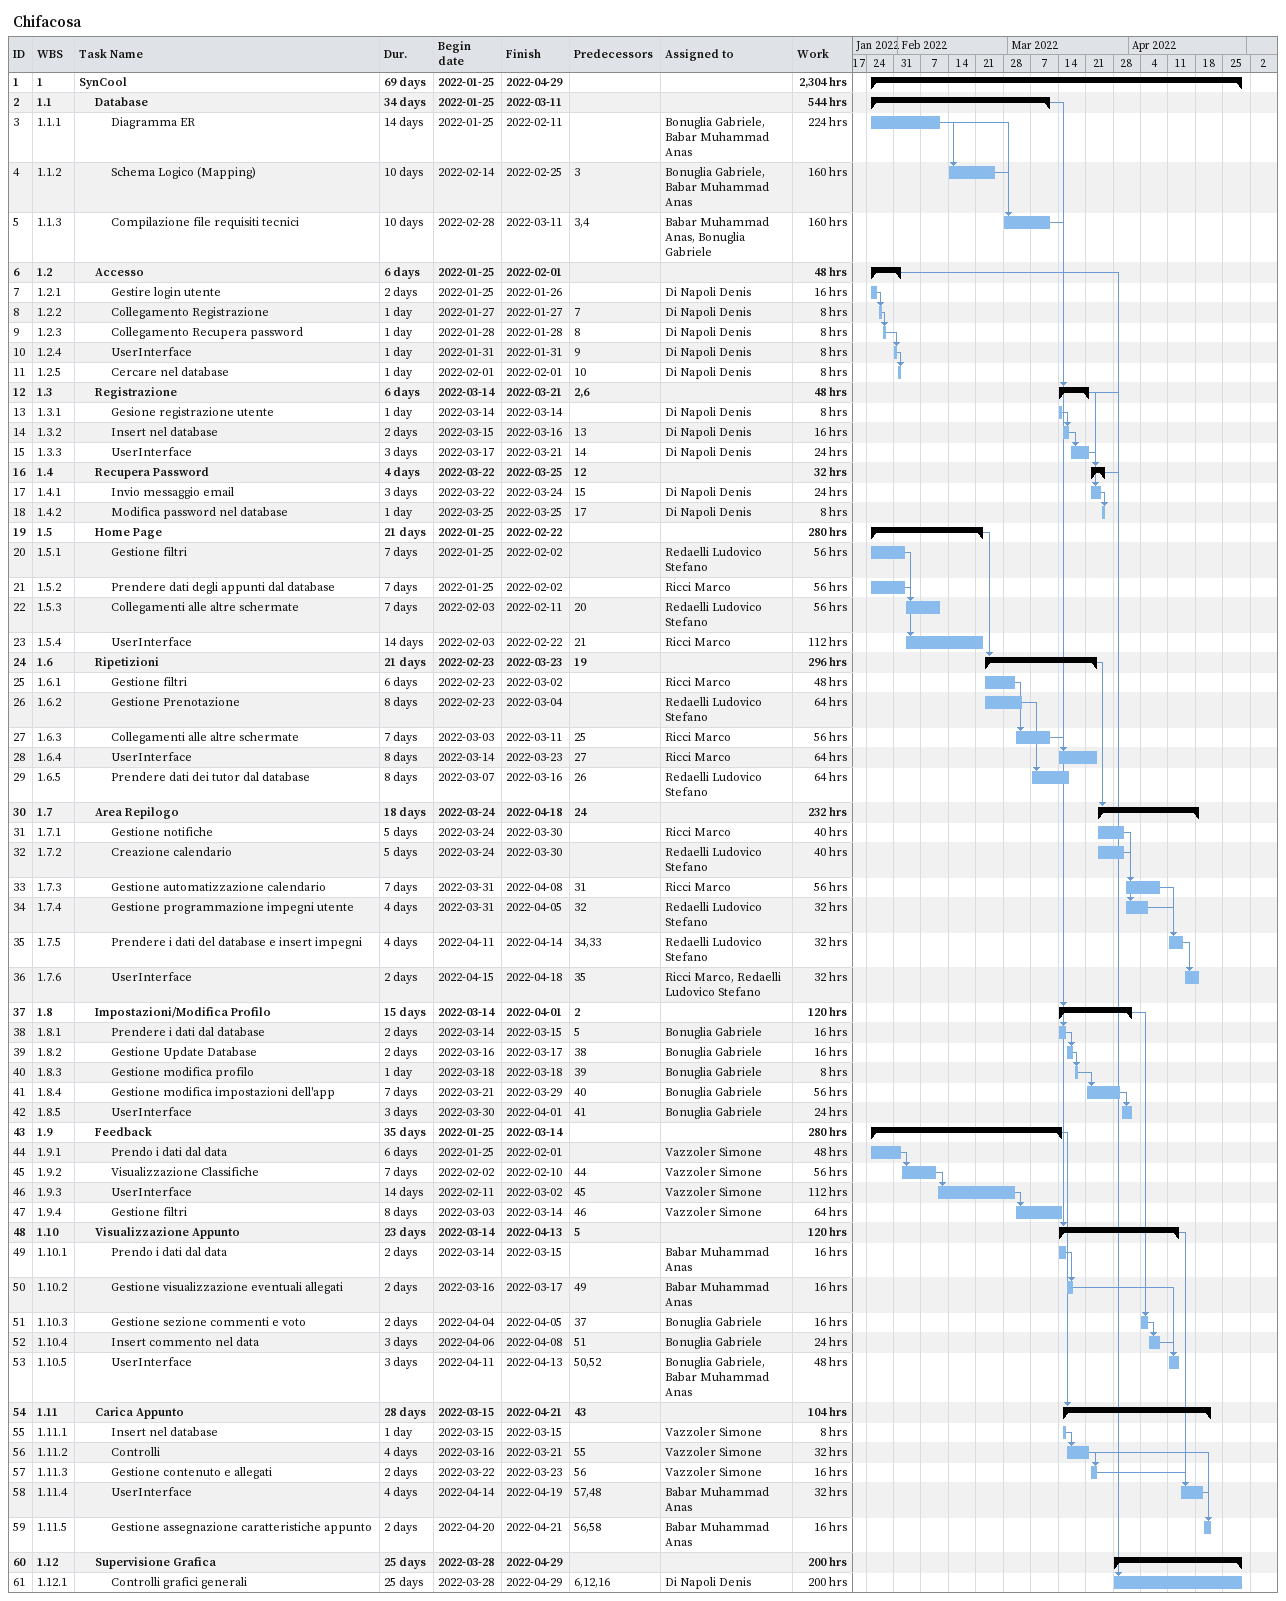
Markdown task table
Chifacosa

| ID | WBS | Task | Duration | Start | Finish | Predecessors | Resources | Work (h) |
|---|---|---|---|---|---|---|---|---|
| 1 | 1 | **SynCool** | 69d | 2022-01-25 | 2022-04-29 |  |  | 2304 |
| 2 | 1.1 | **Database** | 34d | 2022-01-25 | 2022-03-11 |  |  | 544 |
| 3 | 1.1.1 | Diagramma ER | 14d | 2022-01-25 | 2022-02-11 |  | Bonuglia Gabriele, Babar Muhammad Anas | 224 |
| 4 | 1.1.2 | Schema Logico (Mapping) | 10d | 2022-02-14 | 2022-02-25 | 3 | Bonuglia Gabriele, Babar Muhammad Anas | 160 |
| 5 | 1.1.3 | Compilazione file requisiti tecnici | 10d | 2022-02-28 | 2022-03-11 | 3, 4 | Babar Muhammad Anas, Bonuglia Gabriele | 160 |
| 6 | 1.2 | **Accesso** | 6d | 2022-01-25 | 2022-02-01 |  |  | 48 |
| 7 | 1.2.1 | Gestire login utente | 2d | 2022-01-25 | 2022-01-26 |  | Di Napoli Denis | 16 |
| 8 | 1.2.2 | Collegamento Registrazione | 1d | 2022-01-27 | 2022-01-27 | 7 | Di Napoli Denis | 8 |
| 9 | 1.2.3 | Collegamento Recupera password | 1d | 2022-01-28 | 2022-01-28 | 8 | Di Napoli Denis | 8 |
| 10 | 1.2.4 | UserInterface | 1d | 2022-01-31 | 2022-01-31 | 9 | Di Napoli Denis | 8 |
| 11 | 1.2.5 | Cercare nel database | 1d | 2022-02-01 | 2022-02-01 | 10 | Di Napoli Denis | 8 |
| 12 | 1.3 | **Registrazione** | 6d | 2022-03-14 | 2022-03-21 | 2, 6 |  | 48 |
| 13 | 1.3.1 | Gesione registrazione utente | 1d | 2022-03-14 | 2022-03-14 |  | Di Napoli Denis | 8 |
| 14 | 1.3.2 | Insert nel database | 2d | 2022-03-15 | 2022-03-16 | 13 | Di Napoli Denis | 16 |
| 15 | 1.3.3 | UserInterface | 3d | 2022-03-17 | 2022-03-21 | 14 | Di Napoli Denis | 24 |
| 16 | 1.4 | **Recupera Password** | 4d | 2022-03-22 | 2022-03-25 | 12 |  | 32 |
| 17 | 1.4.1 | Invio messaggio email | 3d | 2022-03-22 | 2022-03-24 | 15 | Di Napoli Denis | 24 |
| 18 | 1.4.2 | Modifica password nel database | 1d | 2022-03-25 | 2022-03-25 | 17 | Di Napoli Denis | 8 |
| 19 | 1.5 | **Home Page** | 21d | 2022-01-25 | 2022-02-22 |  |  | 280 |
| 20 | 1.5.1 | Gestione filtri | 7d | 2022-01-25 | 2022-02-02 |  | Redaelli Ludovico Stefano | 56 |
| 21 | 1.5.2 | Prendere dati degli appunti dal database | 7d | 2022-01-25 | 2022-02-02 |  | Ricci Marco | 56 |
| 22 | 1.5.3 | Collegamenti alle altre schermate | 7d | 2022-02-03 | 2022-02-11 | 20 | Redaelli Ludovico Stefano | 56 |
| 23 | 1.5.4 | UserInterface | 14d | 2022-02-03 | 2022-02-22 | 21 | Ricci Marco | 112 |
| 24 | 1.6 | **Ripetizioni** | 21d | 2022-02-23 | 2022-03-23 | 19 |  | 296 |
| 25 | 1.6.1 | Gestione filtri | 6d | 2022-02-23 | 2022-03-02 |  | Ricci Marco | 48 |
| 26 | 1.6.2 | Gestione Prenotazione | 8d | 2022-02-23 | 2022-03-04 |  | Redaelli Ludovico Stefano | 64 |
| 27 | 1.6.3 | Collegamenti alle altre schermate | 7d | 2022-03-03 | 2022-03-11 | 25 | Ricci Marco | 56 |
| 28 | 1.6.4 | UserInterface | 8d | 2022-03-14 | 2022-03-23 | 27 | Ricci Marco | 64 |
| 29 | 1.6.5 | Prendere dati dei tutor dal database | 8d | 2022-03-07 | 2022-03-16 | 26 | Redaelli Ludovico Stefano | 64 |
| 30 | 1.7 | **Area Repilogo** | 18d | 2022-03-24 | 2022-04-18 | 24 |  | 232 |
| 31 | 1.7.1 | Gestione notifiche | 5d | 2022-03-24 | 2022-03-30 |  | Ricci Marco | 40 |
| 32 | 1.7.2 | Creazione calendario | 5d | 2022-03-24 | 2022-03-30 |  | Redaelli Ludovico Stefano | 40 |
| 33 | 1.7.3 | Gestione automatizzazione calendario | 7d | 2022-03-31 | 2022-04-08 | 31 | Ricci Marco | 56 |
| 34 | 1.7.4 | Gestione programmazione impegni utente | 4d | 2022-03-31 | 2022-04-05 | 32 | Redaelli Ludovico Stefano | 32 |
| 35 | 1.7.5 | Prendere i dati del database e insert impegni | 4d | 2022-04-11 | 2022-04-14 | 34, 33 | Redaelli Ludovico Stefano | 32 |
| 36 | 1.7.6 | UserInterface | 2d | 2022-04-15 | 2022-04-18 | 35 | Ricci Marco, Redaelli Ludovico Stefano | 32 |
| 37 | 1.8 | **Impostazioni/Modifica Profilo** | 15d | 2022-03-14 | 2022-04-01 | 2 |  | 120 |
| 38 | 1.8.1 | Prendere i dati dal database | 2d | 2022-03-14 | 2022-03-15 | 5 | Bonuglia Gabriele | 16 |
| 39 | 1.8.2 | Gestione Update Database | 2d | 2022-03-16 | 2022-03-17 | 38 | Bonuglia Gabriele | 16 |
| 40 | 1.8.3 | Gestione modifica profilo | 1d | 2022-03-18 | 2022-03-18 | 39 | Bonuglia Gabriele | 8 |
| 41 | 1.8.4 | Gestione modifica impostazioni dell'app | 7d | 2022-03-21 | 2022-03-29 | 40 | Bonuglia Gabriele | 56 |
| 42 | 1.8.5 | UserInterface | 3d | 2022-03-30 | 2022-04-01 | 41 | Bonuglia Gabriele | 24 |
| 43 | 1.9 | **Feedback** | 35d | 2022-01-25 | 2022-03-14 |  |  | 280 |
| 44 | 1.9.1 | Prendo i dati dal data | 6d | 2022-01-25 | 2022-02-01 |  | Vazzoler Simone | 48 |
| 45 | 1.9.2 | Visualizzazione Classifiche | 7d | 2022-02-02 | 2022-02-10 | 44 | Vazzoler Simone | 56 |
| 46 | 1.9.3 | UserInterface | 14d | 2022-02-11 | 2022-03-02 | 45 | Vazzoler Simone | 112 |
| 47 | 1.9.4 | Gestione filtri | 8d | 2022-03-03 | 2022-03-14 | 46 | Vazzoler Simone | 64 |
| 48 | 1.10 | **Visualizzazione Appunto** | 23d | 2022-03-14 | 2022-04-13 | 5 |  | 120 |
| 49 | 1.10.1 | Prendo i dati dal data | 2d | 2022-03-14 | 2022-03-15 |  | Babar Muhammad Anas | 16 |
| 50 | 1.10.2 | Gestione visualizzazione eventuali allegati | 2d | 2022-03-16 | 2022-03-17 | 49 | Babar Muhammad Anas | 16 |
| 51 | 1.10.3 | Gestione sezione commenti e voto | 2d | 2022-04-04 | 2022-04-05 | 37 | Bonuglia Gabriele | 16 |
| 52 | 1.10.4 | Insert commento nel data | 3d | 2022-04-06 | 2022-04-08 | 51 | Bonuglia Gabriele | 24 |
| 53 | 1.10.5 | UserInterface | 3d | 2022-04-11 | 2022-04-13 | 50, 52 | Bonuglia Gabriele, Babar Muhammad Anas | 48 |
| 54 | 1.11 | **Carica Appunto** | 28d | 2022-03-15 | 2022-04-21 | 43 |  | 104 |
| 55 | 1.11.1 | Insert nel database | 1d | 2022-03-15 | 2022-03-15 |  | Vazzoler Simone | 8 |
| 56 | 1.11.2 | Controlli | 4d | 2022-03-16 | 2022-03-21 | 55 | Vazzoler Simone | 32 |
| 57 | 1.11.3 | Gestione contenuto e allegati | 2d | 2022-03-22 | 2022-03-23 | 56 | Vazzoler Simone | 16 |
| 58 | 1.11.4 | UserInterface | 4d | 2022-04-14 | 2022-04-19 | 57, 48 | Babar Muhammad Anas | 32 |
| 59 | 1.11.5 | Gestione assegnazione caratteristiche appunto | 2d | 2022-04-20 | 2022-04-21 | 56, 58 | Babar Muhammad Anas | 16 |
| 60 | 1.12 | **Supervisione Grafica** | 25d | 2022-03-28 | 2022-04-29 |  |  | 200 |
| 61 | 1.12.1 | Controlli grafici generali | 25d | 2022-03-28 | 2022-04-29 | 6, 12, 16 | Di Napoli Denis | 200 |
